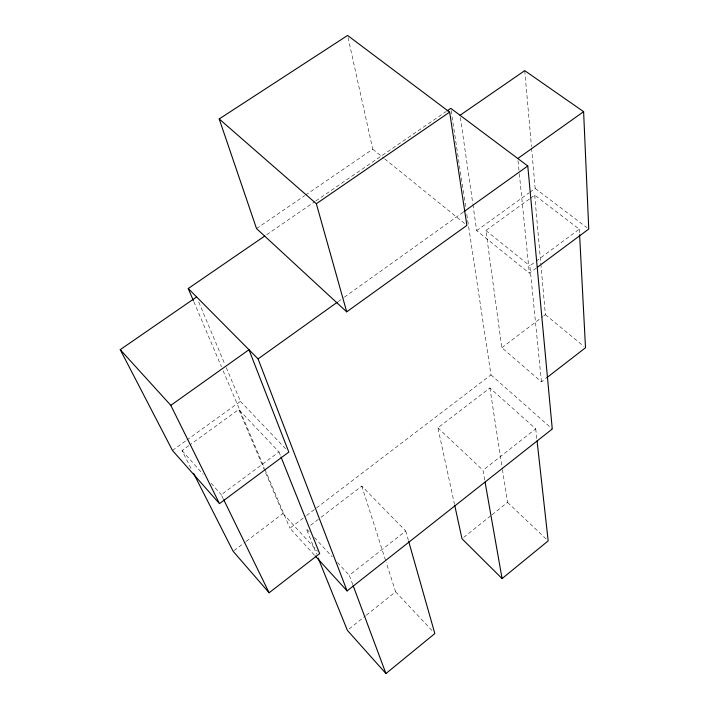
<?xml version="1.0" encoding="UTF-8"?>
<svg xmlns="http://www.w3.org/2000/svg" width="709" height="709" viewBox="0 0 709 709"><rect width="100%" height="100%" fill="white"/><g stroke="black" fill="none" stroke-linecap="round" stroke-linejoin="round"><path stroke-width="0.53" stroke-dasharray="3.54 2.66" d="M349.103 628.972L365.463 615.891M366.331 615.208L395.613 591.802L386.237 562.494M463.704 537.395L491.195 515.425M492.055 514.743L507.52 502.389L502.477 469.695M352.763 584.624L349.289 575.318L405.716 530.979L361.776 486.09L320.991 517.322M484.699 480.02L482.989 470.271L535.729 428.83L489.892 387.983L437.896 427.802L454.504 504.294M529.375 199.034L485.904 230.514L501.83 347.694L541.437 381.859L545.762 378.509M310.577 525.289L320.122 517.987M314.415 555.094L289.901 528.223L305.712 516.17M306.589 515.505L490.991 374.884L466.77 214.304M234.005 550.618L245.367 542.004M246.245 541.348L282.953 513.529L238.747 409.501L190.003 444.8M501.83 347.694L542.775 316.675M543.652 316.01L545.389 314.69L540.976 265.352M472.921 204.529L476.687 230.647L529.357 273.195L536.447 267.922M223.229 498.684L221.297 494.722L278.983 451.925L238.747 409.501M541.437 381.859L529.862 265.831L535.162 261.905M536.039 261.249L579.297 229.167L534.701 195.179L530.261 198.387M191.04 468.348L182.027 450.578L189.117 445.447M172.464 450.445L185.873 440.759M186.768 440.112L240.422 401.347L225.533 365.879M476.687 230.647L528.958 192.875M529.845 192.236L535.162 188.399L531.564 147.685M338.087 301.671L343.484 297.807M344.379 297.168L463.952 211.645M266.646 234.714L314.956 201.56M315.868 200.931L446.227 111.473M256.525 228.573L304.648 195.702M305.552 195.081L372.739 149.191L348.075 37.595M535.162 188.399L587.008 227.695M485.904 230.514L529.862 265.831M372.739 149.191L383.87 158.196M384.721 158.887L466.894 225.382M545.389 314.69L583.799 346.32M490.991 374.884L552.267 429.007M437.896 427.802L482.989 470.271M507.52 502.389L546.577 539.372M240.422 401.347L286.551 449.692M395.613 591.802L432.579 631.152M309.204 531.839L306.244 528.613L316.524 554.048M314.406 537.475L332.22 556.795M337.413 562.432L349.289 575.318M282.953 513.529L317.472 551.212M182.027 450.578L203.111 474.286M211.114 483.281L221.297 494.722M193.849 301.724L221.421 366.73M223.14 370.798L264.492 468.303M264.918 469.314L289.901 528.223M198.75 302.034L225.107 364.869M278.983 451.925L280.631 456.038M361.776 486.09L385.9 561.448M405.716 530.979L408.419 540.497M489.892 387.983L502.318 468.605M451.119 110.524L463.97 195.728M464.138 196.827L465.778 207.746M460.363 117.455L472.761 203.439M535.729 428.83L536.828 438.72M518.004 160.686L519.218 172.704M519.325 173.794L529.357 273.195M534.701 195.179L540.878 264.253M524.74 70.652L531.466 146.577M579.297 229.167L579.528 233.553"/><path stroke-width="1.06" d="M318.173 558.116L347.375 630.345L385.944 673.55L434.839 633.562L408.721 541.561M454.735 505.366L461.993 538.76L502.078 578.579L548.172 540.887L537.067 440.918M315.159 555.909L347.1 590.916L552.267 429.007L527.78 165.986L450.782 108.344L447.14 110.843M193.548 473.284L233.128 551.283L269.119 592.768L319.679 553.614L281.039 457.066M546.621 377.844L585.51 347.729L579.59 234.652M219.471 503.638L288.82 452.067L248.983 349.732L170.807 405.344L219.471 503.638L172.464 450.445L120.238 349.652L196.623 296.965M537.333 267.266L588.762 229.025L583.613 111.668L524.74 70.652L460.044 115.275M346.71 311.836L466.894 225.382L449.648 112.128L347.596 35.45L219.205 118.952L256.525 228.573L346.71 311.836L316.347 203.722L219.205 118.952M347.1 590.916L258.076 358.896L337.192 302.309M463.952 211.645L527.78 165.986M517.783 158.506L583.613 111.668M193.415 300.713L188.248 288.519L264.82 235.973M316.347 203.722L449.648 112.128M188.248 288.519L258.076 358.896M120.238 349.652L170.807 405.344M223.707 499.677L269.119 592.768M353.144 585.661L385.944 673.55M485.089 482.191L502.078 578.579"/></g></svg>
